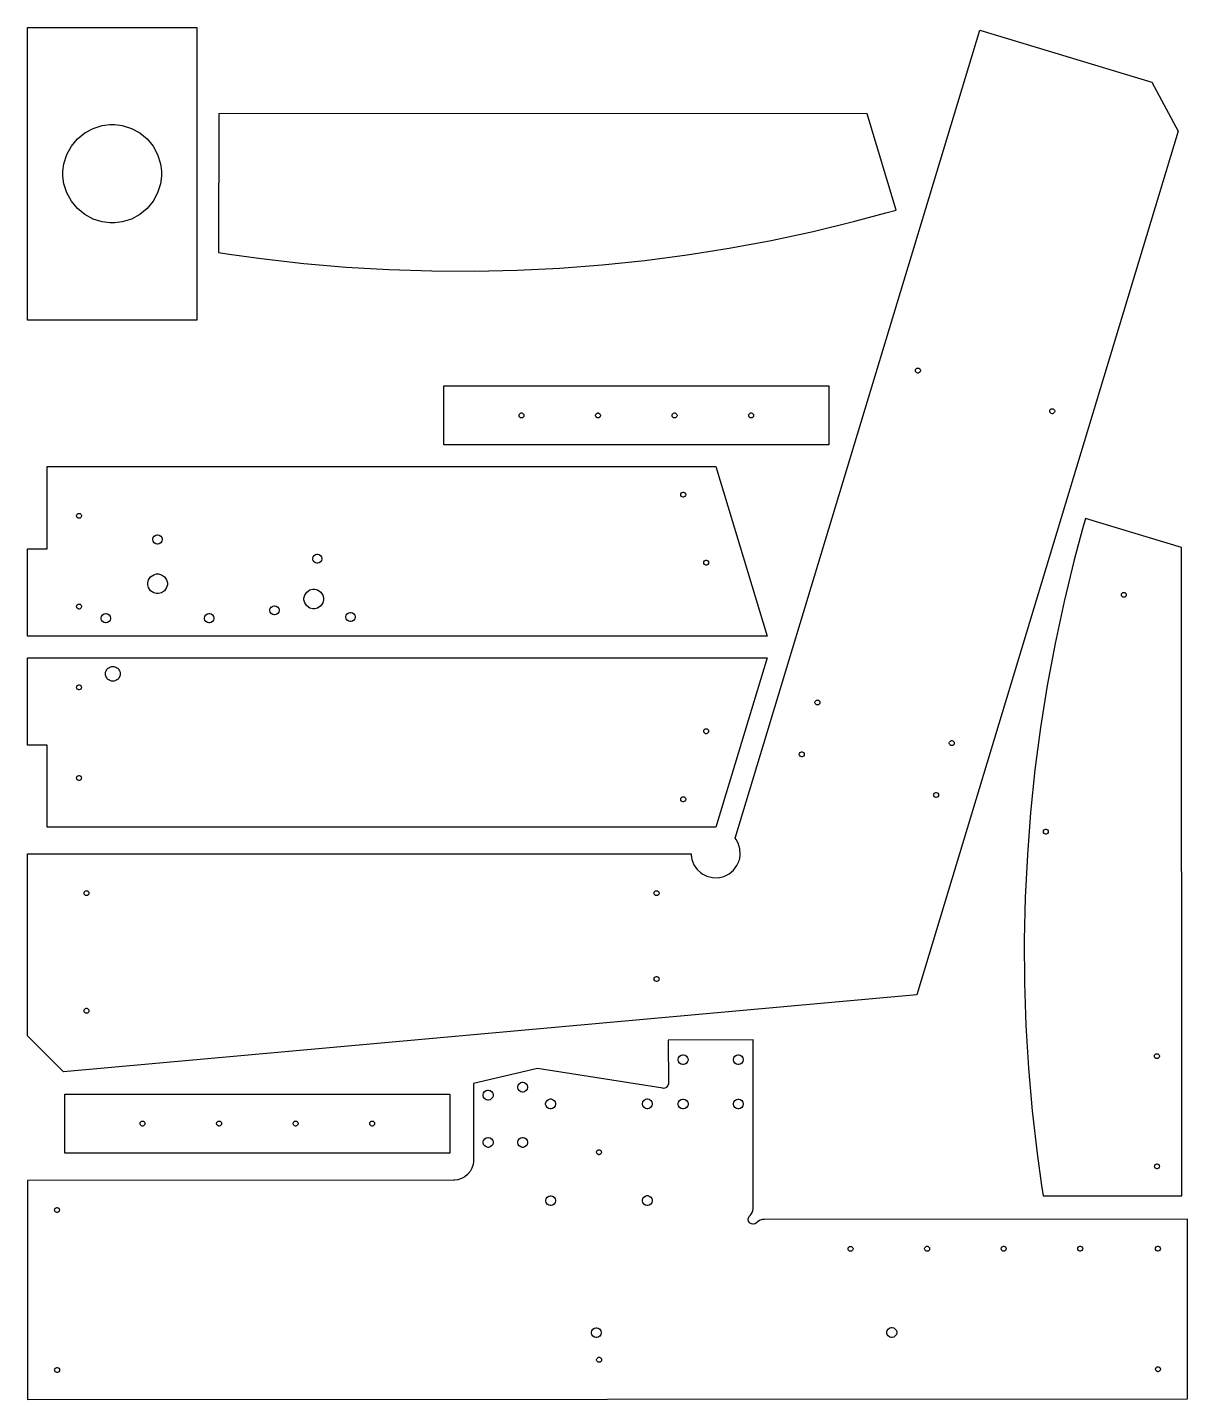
# Model space of a CAD drawing. Extents: x 0 to 29, y 0 to 126.
# Drawn here: x 0 to 29.45, y 91.02 to 125.86 of the extents above; entities that cross this region are included whole.
import ezdxf

# ---------------------------------------------------------------- set-up
doc = ezdxf.new("R2010")
doc.units = 0
doc.layers.get('0').update_dxf_attribs({"linetype": 'CONTINUOUS'})

msp = doc.modelspace()

# ---------------------------------------------------------------- linework, layer by layer
at = {"color": 0}
for points in [[(0, 125.861), (4.30317, 125.861), (4.30317, 118.431), (0, 118.431), (0, 125.861)], [(22.5743, 101.299), (0.917156, 99.3425), (0, 100.26), (0, 104.881), (16.8458, 104.881), (16.8467, 104.845), (16.8665, 104.735), (16.9201, 104.599), (17.004, 104.479), (17.0846, 104.402), (17.1149, 104.381), (17.1451, 104.36), (17.2458, 104.312), (17.3874, 104.275), (17.5336, 104.273), (17.6435, 104.293), (17.6782, 104.305), (17.7129, 104.317), (17.8111, 104.37), (17.9236, 104.464), (18.0113, 104.581), (18.0594, 104.682), (18.07, 104.717), (18.0804, 104.752), (18.095, 104.863), (18.0853, 105.009), (18.0419, 105.148), (17.9886, 105.246), (17.9662, 105.276), (24.176, 125.793), (28.5429, 124.472), (29.2103, 123.225), (22.5743, 101.299)], [(4.85568, 123.675), (4.85331, 120.147), (5.12224, 120.105), (5.93143, 119.994), (7.01193, 119.871), (8.09424, 119.777), (9.17768, 119.713), (10.2617, 119.678), (11.3456, 119.672), (12.4289, 119.696), (13.511, 119.749), (14.5912, 119.831), (15.669, 119.943), (16.7438, 120.084), (17.815, 120.254), (18.8818, 120.453), (19.9439, 120.681), (21.0006, 120.939), (21.7896, 121.15), (22.0512, 121.225), (21.315, 123.664), (4.85568, 123.675)], [(2.15158, 123.396), (2.21451, 123.396), (2.40349, 123.371), (2.63807, 123.298), (2.85042, 123.183), (3.03543, 123.03), (3.18804, 122.845), (3.30333, 122.633), (3.37614, 122.398), (3.40158, 122.209), (3.40158, 122.146), (3.40158, 122.083), (3.37614, 121.894), (3.30333, 121.659), (3.18804, 121.447), (3.03543, 121.262), (2.85042, 121.11), (2.63807, 120.994), (2.40349, 120.922), (2.21451, 120.896), (2.15158, 120.896), (2.0886, 120.896), (1.89962, 120.922), (1.66499, 120.994), (1.45264, 121.11), (1.26769, 121.262), (1.11502, 121.447), (0.999783, 121.659), (0.926975, 121.894), (0.901585, 122.083), (0.901585, 122.146), (0.901585, 122.209), (0.926975, 122.398), (0.999783, 122.633), (1.11502, 122.845), (1.26769, 123.03), (1.45264, 123.183), (1.66499, 123.298), (1.89962, 123.371), (2.0886, 123.396), (2.15158, 123.396)], [(22.6047, 117.212), (22.6108, 117.212), (22.629, 117.207), (22.6489, 117.194), (22.6622, 117.174), (22.6672, 117.156), (22.6672, 117.149), (22.6672, 117.143), (22.6622, 117.125), (22.6489, 117.105), (22.629, 117.092), (22.6108, 117.087), (22.6047, 117.087), (22.5986, 117.087), (22.5804, 117.092), (22.5606, 117.105), (22.5471, 117.125), (22.5422, 117.143), (22.5422, 117.149), (22.5422, 117.156), (22.5471, 117.174), (22.5606, 117.194), (22.5804, 117.207), (22.5986, 117.212), (22.6047, 117.212)], [(10.569, 116.76), (20.3425, 116.76), (20.3425, 115.26), (10.569, 115.26), (10.569, 116.76)], [(12.4781, 116.01), (12.4781, 116.016), (12.483, 116.035), (12.4964, 116.054), (12.5163, 116.068), (12.5345, 116.073), (12.5406, 116.073), (12.5467, 116.073), (12.5649, 116.068), (12.5848, 116.054), (12.5982, 116.035), (12.6031, 116.016), (12.6031, 116.01), (12.6031, 116.004), (12.5982, 115.986), (12.5848, 115.966), (12.5649, 115.953), (12.5467, 115.948), (12.5406, 115.948), (12.5345, 115.948), (12.5163, 115.953), (12.4964, 115.966), (12.483, 115.986), (12.4781, 116.004), (12.4781, 116.01)], [(14.4215, 116.01), (14.4215, 116.016), (14.4264, 116.035), (14.4399, 116.054), (14.4597, 116.068), (14.4779, 116.073), (14.484, 116.073), (14.4901, 116.073), (14.5083, 116.068), (14.5282, 116.054), (14.5417, 116.035), (14.5465, 116.016), (14.5465, 116.01), (14.5465, 116.004), (14.5417, 115.986), (14.5282, 115.966), (14.5083, 115.953), (14.4901, 115.948), (14.484, 115.948), (14.4779, 115.948), (14.4597, 115.953), (14.4399, 115.966), (14.4264, 115.986), (14.4215, 116.004), (14.4215, 116.01)], [(16.365, 116.01), (16.365, 116.016), (16.3699, 116.035), (16.3832, 116.054), (16.4031, 116.068), (16.4214, 116.073), (16.4275, 116.073), (16.4335, 116.073), (16.4518, 116.068), (16.4717, 116.054), (16.485, 116.035), (16.49, 116.016), (16.49, 116.01), (16.49, 116.004), (16.485, 115.986), (16.4717, 115.966), (16.4518, 115.953), (16.4335, 115.948), (16.4275, 115.948), (16.4214, 115.948), (16.4031, 115.953), (16.3832, 115.966), (16.3699, 115.986), (16.365, 116.004), (16.365, 116.01)], [(18.3083, 116.01), (18.3083, 116.016), (18.3132, 116.035), (18.3267, 116.054), (18.3465, 116.068), (18.3647, 116.073), (18.3708, 116.073), (18.3769, 116.073), (18.3951, 116.068), (18.415, 116.054), (18.4285, 116.035), (18.4333, 116.016), (18.4333, 116.01), (18.4333, 116.004), (18.4285, 115.986), (18.415, 115.966), (18.3951, 115.953), (18.3769, 115.948), (18.3708, 115.948), (18.3647, 115.948), (18.3465, 115.953), (18.3267, 115.966), (18.3132, 115.986), (18.3083, 116.004), (18.3083, 116.01)], [(26.0144, 116.18), (26.0206, 116.18), (26.0388, 116.175), (26.0586, 116.162), (26.0721, 116.142), (26.0769, 116.124), (26.0769, 116.118), (26.0769, 116.111), (26.0721, 116.093), (26.0586, 116.073), (26.0388, 116.06), (26.0206, 116.055), (26.0144, 116.055), (26.0083, 116.055), (25.9901, 116.06), (25.9703, 116.073), (25.9568, 116.093), (25.9519, 116.111), (25.9519, 116.118), (25.9519, 116.124), (25.9568, 116.142), (25.9703, 116.162), (25.9901, 116.175), (26.0083, 116.18), (26.0144, 116.18)], [(0.5, 112.624), (0.5, 114.71), (17.4758, 114.71), (18.7782, 110.407), (0, 110.407), (0, 112.624), (0.5, 112.624)], [(16.6475, 114.062), (16.6535, 114.062), (16.6718, 114.057), (16.6917, 114.044), (16.705, 114.024), (16.71, 114.005), (16.71, 113.999), (16.71, 113.993), (16.705, 113.975), (16.6917, 113.955), (16.6718, 113.942), (16.6535, 113.937), (16.6475, 113.937), (16.6414, 113.937), (16.6231, 113.942), (16.6032, 113.955), (16.5899, 113.975), (16.585, 113.993), (16.585, 113.999), (16.585, 114.005), (16.5899, 114.024), (16.6032, 114.044), (16.6231, 114.057), (16.6414, 114.062), (16.6475, 114.062)], [(1.31, 113.523), (1.31608, 113.523), (1.33431, 113.518), (1.35417, 113.504), (1.36757, 113.485), (1.3725, 113.466), (1.3725, 113.46), (1.3725, 113.454), (1.36757, 113.436), (1.35417, 113.416), (1.33431, 113.403), (1.31608, 113.398), (1.31, 113.398), (1.30387, 113.398), (1.28564, 113.403), (1.26579, 113.416), (1.25239, 113.436), (1.2475, 113.454), (1.2475, 113.46), (1.2475, 113.466), (1.25239, 113.485), (1.26579, 113.504), (1.28564, 113.518), (1.30387, 113.523), (1.31, 113.523)], [(29.2968, 112.655), (26.8581, 113.392), (26.7829, 113.13), (26.5717, 112.341), (26.3143, 111.284), (26.0861, 110.222), (25.8869, 109.155), (25.7169, 108.084), (25.5761, 107.009), (25.4644, 105.932), (25.3821, 104.851), (25.3289, 103.769), (25.3051, 102.686), (25.3108, 101.602), (25.3457, 100.518), (25.4101, 99.4347), (25.504, 98.3524), (25.6274, 97.2718), (25.7385, 96.4626), (25.7803, 96.1938), (29.3079, 96.1961), (29.2968, 112.655)], [(3.30208, 112.979), (3.31347, 112.979), (3.34765, 112.97), (3.38493, 112.945), (3.41004, 112.907), (3.41928, 112.873), (3.41928, 112.862), (3.41928, 112.85), (3.41004, 112.816), (3.38493, 112.779), (3.34765, 112.754), (3.31347, 112.745), (3.30208, 112.745), (3.29064, 112.745), (3.25646, 112.754), (3.21918, 112.779), (3.19407, 112.816), (3.1849, 112.85), (3.1849, 112.862), (3.1849, 112.873), (3.19407, 112.907), (3.21918, 112.945), (3.25646, 112.97), (3.29064, 112.979), (3.30208, 112.979)], [(7.35889, 112.491), (7.37028, 112.491), (7.40446, 112.482), (7.44174, 112.457), (7.46685, 112.419), (7.47607, 112.385), (7.47607, 112.374), (7.47607, 112.362), (7.46685, 112.328), (7.44174, 112.291), (7.40446, 112.266), (7.37028, 112.256), (7.35889, 112.256), (7.34744, 112.256), (7.31326, 112.266), (7.27599, 112.291), (7.25087, 112.328), (7.24169, 112.362), (7.24169, 112.374), (7.24169, 112.385), (7.25087, 112.419), (7.27599, 112.457), (7.31326, 112.482), (7.34744, 112.491), (7.35889, 112.491)], [(17.2285, 112.334), (17.2346, 112.334), (17.2528, 112.329), (17.2726, 112.316), (17.286, 112.296), (17.291, 112.278), (17.291, 112.272), (17.291, 112.265), (17.286, 112.247), (17.2726, 112.227), (17.2528, 112.214), (17.2346, 112.209), (17.2285, 112.209), (17.2224, 112.209), (17.2042, 112.214), (17.1843, 112.227), (17.1708, 112.247), (17.166, 112.265), (17.166, 112.272), (17.166, 112.278), (17.1708, 112.296), (17.1843, 112.316), (17.2042, 112.329), (17.2224, 112.334), (17.2285, 112.334)], [(3.30208, 111.987), (3.32639, 111.987), (3.39936, 111.967), (3.47885, 111.914), (3.53239, 111.834), (3.55208, 111.761), (3.55208, 111.737), (3.55208, 111.712), (3.53239, 111.64), (3.47885, 111.56), (3.39936, 111.507), (3.32639, 111.487), (3.30208, 111.487), (3.27772, 111.487), (3.20475, 111.507), (3.12528, 111.56), (3.07172, 111.64), (3.05208, 111.712), (3.05208, 111.737), (3.05208, 111.761), (3.07172, 111.834), (3.12528, 111.914), (3.20475, 111.967), (3.27772, 111.987), (3.30208, 111.987)], [(7.26938, 111.6), (7.29368, 111.6), (7.36664, 111.581), (7.44612, 111.527), (7.49968, 111.448), (7.51938, 111.375), (7.51938, 111.35), (7.51938, 111.326), (7.49968, 111.253), (7.44612, 111.174), (7.36664, 111.12), (7.29368, 111.1), (7.26938, 111.1), (7.24501, 111.1), (7.17204, 111.12), (7.09256, 111.174), (7.03901, 111.253), (7.01937, 111.326), (7.01937, 111.35), (7.01937, 111.375), (7.03901, 111.448), (7.09256, 111.527), (7.17204, 111.581), (7.24501, 111.6), (7.26938, 111.6)], [(27.8314, 111.518), (27.8375, 111.518), (27.8557, 111.513), (27.8756, 111.5), (27.889, 111.48), (27.8939, 111.462), (27.8939, 111.456), (27.8939, 111.45), (27.889, 111.431), (27.8756, 111.412), (27.8557, 111.398), (27.8375, 111.393), (27.8314, 111.393), (27.8253, 111.393), (27.8071, 111.398), (27.7872, 111.412), (27.7737, 111.431), (27.7689, 111.45), (27.7689, 111.456), (27.7689, 111.462), (27.7737, 111.48), (27.7872, 111.5), (27.8071, 111.513), (27.8253, 111.518), (27.8314, 111.518)], [(1.31, 111.22), (1.31608, 111.22), (1.33431, 111.215), (1.35417, 111.201), (1.36757, 111.182), (1.3725, 111.163), (1.3725, 111.157), (1.3725, 111.151), (1.36757, 111.133), (1.35417, 111.113), (1.33431, 111.1), (1.31608, 111.095), (1.31, 111.095), (1.30387, 111.095), (1.28564, 111.1), (1.26579, 111.113), (1.25239, 111.133), (1.2475, 111.151), (1.2475, 111.157), (1.2475, 111.163), (1.25239, 111.182), (1.26579, 111.201), (1.28564, 111.215), (1.30387, 111.22), (1.31, 111.22)], [(6.27121, 111.179), (6.28261, 111.179), (6.31679, 111.169), (6.35406, 111.144), (6.37918, 111.107), (6.3884, 111.073), (6.3884, 111.061), (6.3884, 111.05), (6.37918, 111.016), (6.35406, 110.978), (6.31679, 110.953), (6.28261, 110.944), (6.27121, 110.944), (6.25976, 110.944), (6.22558, 110.953), (6.18832, 110.978), (6.16314, 111.016), (6.15397, 111.05), (6.15397, 111.061), (6.15397, 111.073), (6.16314, 111.107), (6.18832, 111.144), (6.22558, 111.169), (6.25976, 111.179), (6.27121, 111.179)], [(1.98958, 110.979), (2.00097, 110.979), (2.03515, 110.97), (2.07243, 110.945), (2.09754, 110.907), (2.10678, 110.873), (2.10678, 110.862), (2.10678, 110.85), (2.09754, 110.816), (2.07243, 110.779), (2.03515, 110.754), (2.00097, 110.745), (1.98958, 110.745), (1.97814, 110.745), (1.94396, 110.754), (1.90668, 110.779), (1.88157, 110.816), (1.8724, 110.85), (1.8724, 110.862), (1.8724, 110.873), (1.88157, 110.907), (1.90668, 110.945), (1.94396, 110.97), (1.97814, 110.979), (1.98958, 110.979)], [(4.61458, 110.979), (4.62597, 110.979), (4.66015, 110.97), (4.69743, 110.945), (4.72254, 110.907), (4.73178, 110.873), (4.73178, 110.862), (4.73178, 110.85), (4.72254, 110.816), (4.69743, 110.779), (4.66015, 110.754), (4.62597, 110.745), (4.61458, 110.745), (4.60314, 110.745), (4.56896, 110.754), (4.53168, 110.779), (4.50657, 110.816), (4.4974, 110.85), (4.4974, 110.862), (4.4974, 110.873), (4.50657, 110.907), (4.53168, 110.945), (4.56896, 110.97), (4.60314, 110.979), (4.61458, 110.979)], [(8.20221, 111.01), (8.2136, 111.01), (8.24778, 111), (8.28504, 110.975), (8.31017, 110.938), (8.31939, 110.904), (8.31939, 110.892), (8.31939, 110.881), (8.31017, 110.847), (8.28504, 110.81), (8.24778, 110.784), (8.2136, 110.775), (8.20221, 110.775), (8.19075, 110.775), (8.15657, 110.784), (8.11931, 110.81), (8.09418, 110.847), (8.08501, 110.881), (8.08501, 110.892), (8.08501, 110.904), (8.09418, 110.938), (8.11931, 110.975), (8.15657, 111), (8.19075, 111.01), (8.20221, 111.01)], [(0.5, 105.554), (0.5, 107.641), (0, 107.641), (0, 109.857), (18.7782, 109.857), (17.4758, 105.554), (0.5, 105.554)], [(2.16732, 109.637), (2.17676, 109.637), (2.20508, 109.634), (2.24024, 109.623), (2.27208, 109.606), (2.29986, 109.583), (2.32275, 109.555), (2.34006, 109.523), (2.35097, 109.488), (2.35482, 109.46), (2.35482, 109.45), (2.35482, 109.441), (2.35097, 109.412), (2.34006, 109.377), (2.32275, 109.345), (2.29986, 109.317), (2.27208, 109.295), (2.24024, 109.277), (2.20508, 109.266), (2.17676, 109.262), (2.16732, 109.262), (2.15782, 109.262), (2.1295, 109.266), (2.09429, 109.277), (2.06244, 109.295), (2.03472, 109.317), (2.01183, 109.345), (1.99451, 109.377), (1.98361, 109.412), (1.97982, 109.441), (1.97982, 109.45), (1.97982, 109.46), (1.98361, 109.488), (1.99451, 109.523), (2.01183, 109.555), (2.03472, 109.583), (2.06244, 109.606), (2.09429, 109.623), (2.1295, 109.634), (2.15782, 109.637), (2.16732, 109.637)], [(1.31, 109.17), (1.31608, 109.17), (1.33431, 109.165), (1.35417, 109.151), (1.36757, 109.131), (1.3725, 109.113), (1.3725, 109.107), (1.3725, 109.101), (1.36757, 109.083), (1.35417, 109.063), (1.33431, 109.05), (1.31608, 109.045), (1.31, 109.045), (1.30387, 109.045), (1.28564, 109.05), (1.26579, 109.063), (1.25239, 109.083), (1.2475, 109.101), (1.2475, 109.107), (1.2475, 109.113), (1.25239, 109.131), (1.26579, 109.151), (1.28564, 109.165), (1.30387, 109.17), (1.31, 109.17)], [(20.054, 108.784), (20.0601, 108.784), (20.0783, 108.78), (20.0982, 108.766), (20.1117, 108.746), (20.1165, 108.728), (20.1165, 108.722), (20.1165, 108.716), (20.1117, 108.698), (20.0982, 108.678), (20.0783, 108.664), (20.0601, 108.659), (20.054, 108.659), (20.0479, 108.659), (20.0297, 108.664), (20.0099, 108.678), (19.9965, 108.698), (19.9915, 108.716), (19.9915, 108.722), (19.9915, 108.728), (19.9965, 108.746), (20.0099, 108.766), (20.0297, 108.78), (20.0479, 108.784), (20.054, 108.784)], [(17.2285, 108.055), (17.2346, 108.055), (17.2528, 108.05), (17.2726, 108.037), (17.286, 108.017), (17.291, 107.999), (17.291, 107.993), (17.291, 107.987), (17.286, 107.968), (17.2726, 107.949), (17.2528, 107.935), (17.2346, 107.93), (17.2285, 107.93), (17.2224, 107.93), (17.2042, 107.935), (17.1843, 107.949), (17.1708, 107.968), (17.166, 107.987), (17.166, 107.993), (17.166, 107.999), (17.1708, 108.017), (17.1843, 108.037), (17.2042, 108.05), (17.2224, 108.055), (17.2285, 108.055)], [(23.4639, 107.753), (23.47, 107.753), (23.4882, 107.748), (23.5081, 107.734), (23.5214, 107.714), (23.5264, 107.696), (23.5264, 107.69), (23.5264, 107.684), (23.5214, 107.666), (23.5081, 107.646), (23.4882, 107.633), (23.47, 107.628), (23.4639, 107.628), (23.4578, 107.628), (23.4394, 107.633), (23.4196, 107.646), (23.4063, 107.666), (23.4014, 107.684), (23.4014, 107.69), (23.4014, 107.696), (23.4063, 107.714), (23.4196, 107.734), (23.4394, 107.748), (23.4578, 107.753), (23.4639, 107.753)], [(19.6557, 107.468), (19.6618, 107.468), (19.68, 107.464), (19.6999, 107.45), (19.7133, 107.43), (19.7182, 107.412), (19.7182, 107.406), (19.7182, 107.4), (19.7133, 107.382), (19.6999, 107.362), (19.68, 107.348), (19.6618, 107.343), (19.6557, 107.343), (19.6496, 107.343), (19.6314, 107.348), (19.6115, 107.362), (19.5982, 107.382), (19.5932, 107.4), (19.5932, 107.406), (19.5932, 107.412), (19.5982, 107.43), (19.6115, 107.45), (19.6314, 107.464), (19.6496, 107.468), (19.6557, 107.468)], [(1.31, 106.867), (1.31608, 106.867), (1.33431, 106.862), (1.35417, 106.848), (1.36757, 106.828), (1.3725, 106.81), (1.3725, 106.804), (1.3725, 106.798), (1.36757, 106.78), (1.35417, 106.76), (1.33431, 106.746), (1.31608, 106.742), (1.31, 106.742), (1.30387, 106.742), (1.28564, 106.746), (1.26579, 106.76), (1.25239, 106.78), (1.2475, 106.798), (1.2475, 106.804), (1.2475, 106.81), (1.25239, 106.828), (1.26579, 106.848), (1.28564, 106.862), (1.30387, 106.867), (1.31, 106.867)], [(16.6475, 106.327), (16.6535, 106.327), (16.6718, 106.323), (16.6917, 106.309), (16.705, 106.289), (16.71, 106.271), (16.71, 106.265), (16.71, 106.259), (16.705, 106.241), (16.6917, 106.221), (16.6718, 106.207), (16.6535, 106.202), (16.6475, 106.202), (16.6414, 106.202), (16.6231, 106.207), (16.6032, 106.221), (16.5899, 106.241), (16.585, 106.259), (16.585, 106.265), (16.585, 106.271), (16.5899, 106.289), (16.6032, 106.309), (16.6231, 106.323), (16.6414, 106.327), (16.6475, 106.327)], [(23.0656, 106.437), (23.0717, 106.437), (23.0899, 106.432), (23.1097, 106.418), (23.1231, 106.398), (23.1281, 106.38), (23.1281, 106.374), (23.1281, 106.368), (23.1231, 106.35), (23.1097, 106.33), (23.0899, 106.316), (23.0717, 106.312), (23.0656, 106.312), (23.0594, 106.312), (23.0411, 106.316), (23.0214, 106.33), (23.0079, 106.35), (23.0031, 106.368), (23.0031, 106.374), (23.0031, 106.38), (23.0079, 106.398), (23.0214, 106.418), (23.0411, 106.432), (23.0594, 106.437), (23.0656, 106.437)], [(25.8506, 105.505), (25.8567, 105.505), (25.8749, 105.5), (25.8947, 105.487), (25.9082, 105.467), (25.9131, 105.449), (25.9131, 105.443), (25.9131, 105.437), (25.9082, 105.418), (25.8947, 105.399), (25.8749, 105.385), (25.8567, 105.38), (25.8506, 105.38), (25.8444, 105.38), (25.8263, 105.385), (25.8064, 105.399), (25.7929, 105.418), (25.7881, 105.437), (25.7881, 105.443), (25.7881, 105.449), (25.7929, 105.467), (25.8064, 105.487), (25.8263, 105.5), (25.8444, 105.505), (25.8506, 105.505)], [(1.5, 103.944), (1.50608, 103.944), (1.52431, 103.939), (1.54417, 103.926), (1.55757, 103.906), (1.5625, 103.887), (1.5625, 103.881), (1.5625, 103.875), (1.55757, 103.857), (1.54417, 103.837), (1.52431, 103.824), (1.50608, 103.819), (1.5, 103.819), (1.49387, 103.819), (1.47564, 103.824), (1.45578, 103.837), (1.44239, 103.857), (1.4375, 103.875), (1.4375, 103.881), (1.4375, 103.887), (1.44239, 103.906), (1.45578, 103.926), (1.47564, 103.939), (1.49387, 103.944), (1.5, 103.944)], [(15.9707, 103.944), (15.9768, 103.944), (15.995, 103.939), (16.0149, 103.926), (16.0283, 103.906), (16.0332, 103.887), (16.0332, 103.881), (16.0332, 103.875), (16.0283, 103.857), (16.0149, 103.837), (15.995, 103.824), (15.9768, 103.819), (15.9707, 103.819), (15.9646, 103.819), (15.9464, 103.824), (15.9265, 103.837), (15.9132, 103.857), (15.9082, 103.875), (15.9082, 103.881), (15.9082, 103.887), (15.9132, 103.906), (15.9265, 103.926), (15.9464, 103.939), (15.9646, 103.944), (15.9707, 103.944)], [(15.9707, 101.765), (15.9768, 101.765), (15.995, 101.76), (16.0149, 101.746), (16.0283, 101.727), (16.0332, 101.708), (16.0332, 101.702), (16.0332, 101.696), (16.0283, 101.678), (16.0149, 101.658), (15.995, 101.645), (15.9768, 101.64), (15.9707, 101.64), (15.9646, 101.64), (15.9464, 101.645), (15.9265, 101.658), (15.9132, 101.678), (15.9082, 101.696), (15.9082, 101.702), (15.9082, 101.708), (15.9132, 101.727), (15.9265, 101.746), (15.9464, 101.76), (15.9646, 101.765), (15.9707, 101.765)], [(1.5, 100.958), (1.50608, 100.958), (1.52431, 100.953), (1.54417, 100.939), (1.55757, 100.919), (1.5625, 100.901), (1.5625, 100.895), (1.5625, 100.889), (1.55757, 100.871), (1.54417, 100.851), (1.52431, 100.837), (1.50608, 100.833), (1.5, 100.833), (1.49387, 100.833), (1.47564, 100.837), (1.45578, 100.851), (1.44239, 100.871), (1.4375, 100.889), (1.4375, 100.895), (1.4375, 100.901), (1.44239, 100.919), (1.45578, 100.939), (1.47564, 100.953), (1.49387, 100.958), (1.5, 100.958)], [(11.3206, 97.0944), (11.3206, 97.0693), (11.3105, 96.9937), (11.2814, 96.8999), (11.2354, 96.815), (11.1744, 96.7408), (11.1004, 96.6799), (11.0155, 96.6336), (10.9217, 96.6044), (10.8461, 96.5943), (10.821, 96.5942), (0.000163, 96.5868), (0.00396, 91.0243), (29.4489, 91.0442), (29.4458, 95.6068), (18.7018, 95.5994), (18.6886, 95.5994), (18.6493, 95.5939), (18.5997, 95.5776), (18.5546, 95.5514), (18.5242, 95.5258), (18.5154, 95.516), (18.5097, 95.5096), (18.4749, 95.486), (18.4343, 95.4746), (18.4258, 95.4743), (18.4172, 95.4742), (18.3761, 95.4832), (18.34, 95.5047), (18.3339, 95.5108), (18.3279, 95.5169), (18.3061, 95.5531), (18.2971, 95.5942), (18.2974, 95.6026), (18.2975, 95.6114), (18.3087, 95.6518), (18.3325, 95.6867), (18.3389, 95.6924), (18.3486, 95.7011), (18.3742, 95.7315), (18.4003, 95.7768), (18.4165, 95.8264), (18.4221, 95.8657), (18.4221, 95.8788), (18.4192, 100.155), (16.2686, 100.153), (16.2693, 99.0496), (16.2693, 99.0365), (16.2578, 98.9974), (16.2325, 98.9606), (16.2256, 98.9546), (16.2186, 98.9486), (16.1783, 98.9293), (16.1339, 98.9247), (16.1249, 98.9261), (12.944, 99.4276), (11.3193, 99.0514), (11.3206, 97.0944)], [(16.6439, 99.5285), (16.6317, 99.5285), (16.5953, 99.5385), (16.5556, 99.5651), (16.5287, 99.6049), (16.5189, 99.6414), (16.5189, 99.6535), (16.5189, 99.6657), (16.5287, 99.7022), (16.5556, 99.7419), (16.5953, 99.7688), (16.6317, 99.7785), (16.6439, 99.7785), (16.656, 99.7785), (16.6925, 99.7688), (16.7322, 99.7419), (16.759, 99.7022), (16.7689, 99.6657), (16.7689, 99.6535), (16.7689, 99.6414), (16.759, 99.6049), (16.7322, 99.5651), (16.6925, 99.5385), (16.656, 99.5285), (16.6439, 99.5285)], [(18.0444, 99.5296), (18.0322, 99.5296), (17.9958, 99.5393), (17.9561, 99.5661), (17.9293, 99.6058), (17.9194, 99.6424), (17.9194, 99.6546), (17.9194, 99.6667), (17.9293, 99.7032), (17.9561, 99.7429), (17.9958, 99.7697), (18.0322, 99.7796), (18.0444, 99.7796), (18.0567, 99.7796), (18.0932, 99.7697), (18.1329, 99.7429), (18.1597, 99.7032), (18.1694, 99.6667), (18.1694, 99.6546), (18.1694, 99.6424), (18.1597, 99.6058), (18.1329, 99.5661), (18.0932, 99.5393), (18.0567, 99.5296), (18.0444, 99.5296)], [(28.6711, 99.806), (28.6772, 99.806), (28.6954, 99.8011), (28.7153, 99.7876), (28.7286, 99.7679), (28.7336, 99.7496), (28.7336, 99.7435), (28.7336, 99.7374), (28.7286, 99.7192), (28.7153, 99.6993), (28.6954, 99.686), (28.6772, 99.681), (28.6711, 99.681), (28.665, 99.681), (28.6468, 99.686), (28.6269, 99.6993), (28.6135, 99.7192), (28.6086, 99.7374), (28.6086, 99.7435), (28.6086, 99.7496), (28.6135, 99.7679), (28.6269, 99.7876), (28.6468, 99.8011), (28.665, 99.806), (28.6711, 99.806)], [(12.5693, 98.831), (12.5571, 98.831), (12.5207, 98.8408), (12.481, 98.8676), (12.4542, 98.9074), (12.4443, 98.9439), (12.4443, 98.956), (12.4443, 98.9682), (12.4542, 99.0047), (12.481, 99.0444), (12.5207, 99.0712), (12.5571, 99.081), (12.5693, 99.081), (12.5815, 99.081), (12.618, 99.0712), (12.6577, 99.0444), (12.6845, 99.0047), (12.6943, 98.9682), (12.6943, 98.956), (12.6943, 98.9439), (12.6845, 98.9074), (12.6577, 98.8676), (12.618, 98.8408), (12.5815, 98.831), (12.5693, 98.831)], [(0.94911, 98.7819), (10.7228, 98.7819), (10.7228, 97.2819), (0.94911, 97.2819), (0.94911, 98.7819)], [(11.6945, 98.6283), (11.6823, 98.6283), (11.6458, 98.6382), (11.6061, 98.665), (11.5793, 98.7047), (11.5695, 98.7413), (11.5695, 98.7533), (11.5695, 98.7656), (11.5793, 98.8021), (11.6061, 98.8418), (11.6458, 98.8686), (11.6823, 98.8783), (11.6945, 98.8783), (11.7067, 98.8783), (11.7431, 98.8686), (11.7829, 98.8418), (11.8096, 98.8021), (11.8195, 98.7656), (11.8195, 98.7533), (11.8195, 98.7413), (11.8096, 98.7047), (11.7829, 98.665), (11.7431, 98.6382), (11.7067, 98.6283), (11.6945, 98.6283)], [(13.2792, 98.4058), (13.267, 98.4058), (13.2305, 98.4157), (13.1908, 98.4425), (13.164, 98.4821), (13.1542, 98.5186), (13.1542, 98.5308), (13.1542, 98.5431), (13.164, 98.5794), (13.1908, 98.6192), (13.2305, 98.646), (13.267, 98.6558), (13.2792, 98.6558), (13.2914, 98.6558), (13.3278, 98.646), (13.3676, 98.6192), (13.3944, 98.5794), (13.4042, 98.5431), (13.4042, 98.5308), (13.4042, 98.5186), (13.3944, 98.4821), (13.3676, 98.4425), (13.3278, 98.4157), (13.2914, 98.4058), (13.2792, 98.4058)], [(15.735, 98.4075), (15.7228, 98.4075), (15.6864, 98.4174), (15.6467, 98.444), (15.6199, 98.4839), (15.61, 98.5203), (15.61, 98.5325), (15.61, 98.5446), (15.6199, 98.5811), (15.6467, 98.6208), (15.6864, 98.6476), (15.7228, 98.6575), (15.735, 98.6575), (15.7472, 98.6575), (15.7838, 98.6476), (15.8235, 98.6208), (15.8501, 98.5811), (15.86, 98.5446), (15.86, 98.5325), (15.86, 98.5203), (15.8501, 98.4839), (15.8235, 98.444), (15.7838, 98.4174), (15.7472, 98.4075), (15.735, 98.4075)], [(16.6446, 98.4035), (16.6325, 98.4035), (16.596, 98.4135), (16.5563, 98.4401), (16.5294, 98.4799), (16.5196, 98.5164), (16.5196, 98.5285), (16.5196, 98.5407), (16.5294, 98.5772), (16.5563, 98.6169), (16.596, 98.6438), (16.6325, 98.6535), (16.6446, 98.6535), (16.6568, 98.6535), (16.6933, 98.6438), (16.7331, 98.6169), (16.7599, 98.5772), (16.7696, 98.5407), (16.7696, 98.5285), (16.7696, 98.5164), (16.7599, 98.4799), (16.7331, 98.4401), (16.6933, 98.4135), (16.6568, 98.4035), (16.6446, 98.4035)], [(18.0453, 98.4046), (18.0331, 98.4046), (17.9965, 98.4143), (17.9568, 98.4411), (17.93, 98.4808), (17.9203, 98.5174), (17.9203, 98.5296), (17.9203, 98.5417), (17.93, 98.5782), (17.9568, 98.6179), (17.9965, 98.6447), (18.0331, 98.6546), (18.0453, 98.6546), (18.0574, 98.6546), (18.0939, 98.6447), (18.1336, 98.6179), (18.1604, 98.5782), (18.1703, 98.5417), (18.1703, 98.5296), (18.1703, 98.5174), (18.1604, 98.4808), (18.1336, 98.4411), (18.0939, 98.4143), (18.0574, 98.4046), (18.0453, 98.4046)], [(2.85835, 98.0319), (2.85835, 98.0382), (2.86322, 98.0564), (2.87663, 98.0763), (2.89649, 98.0896), (2.91471, 98.0944), (2.92085, 98.0944), (2.92692, 98.0944), (2.94515, 98.0896), (2.965, 98.0763), (2.9784, 98.0564), (2.98335, 98.0382), (2.98335, 98.0319), (2.98335, 98.026), (2.9784, 98.0076), (2.965, 97.9879), (2.94515, 97.9744), (2.92692, 97.9694), (2.92085, 97.9694), (2.91471, 97.9694), (2.89649, 97.9744), (2.87663, 97.9879), (2.86322, 98.0076), (2.85835, 98.026), (2.85835, 98.0319)], [(4.80176, 98.0319), (4.80176, 98.0382), (4.80664, 98.0564), (4.82004, 98.0763), (4.8399, 98.0896), (4.85813, 98.0944), (4.86426, 98.0944), (4.87033, 98.0944), (4.88857, 98.0896), (4.90842, 98.0763), (4.92182, 98.0564), (4.92676, 98.0382), (4.92676, 98.0319), (4.92676, 98.026), (4.92182, 98.0076), (4.90842, 97.9879), (4.88857, 97.9744), (4.87033, 97.9694), (4.86426, 97.9694), (4.85813, 97.9694), (4.8399, 97.9744), (4.82004, 97.9879), (4.80664, 98.0076), (4.80176, 98.026), (4.80176, 98.0319)], [(6.74511, 98.0319), (6.74511, 98.0382), (6.75, 98.0564), (6.7634, 98.0763), (6.78326, 98.0896), (6.80149, 98.0944), (6.80761, 98.0944), (6.81369, 98.0944), (6.83192, 98.0896), (6.85178, 98.0763), (6.86518, 98.0564), (6.87011, 98.0382), (6.87011, 98.0319), (6.87011, 98.026), (6.86518, 98.0076), (6.85178, 97.9879), (6.83192, 97.9744), (6.81369, 97.9694), (6.80761, 97.9694), (6.80149, 97.9694), (6.78326, 97.9744), (6.7634, 97.9879), (6.75, 98.0076), (6.74511, 98.026), (6.74511, 98.0319)], [(8.68853, 98.0319), (8.68853, 98.0382), (8.69342, 98.0564), (8.70682, 98.0763), (8.72667, 98.0896), (8.7449, 98.0944), (8.75103, 98.0944), (8.75711, 98.0944), (8.77533, 98.0896), (8.79519, 98.0763), (8.8086, 98.0564), (8.81353, 98.0382), (8.81353, 98.0319), (8.81353, 98.026), (8.8086, 98.0076), (8.79519, 97.9879), (8.77533, 97.9744), (8.75711, 97.9694), (8.75103, 97.9694), (8.7449, 97.9694), (8.72667, 97.9744), (8.70682, 97.9879), (8.69342, 98.0076), (8.68853, 98.026), (8.68853, 98.0319)], [(11.6953, 97.4268), (11.6831, 97.4268), (11.6466, 97.4367), (11.6069, 97.4635), (11.5801, 97.5032), (11.5703, 97.5397), (11.5703, 97.5518), (11.5703, 97.564), (11.5801, 97.6006), (11.6069, 97.6403), (11.6466, 97.6671), (11.6831, 97.6768), (11.6953, 97.6768), (11.7075, 97.6768), (11.7439, 97.6671), (11.7837, 97.6403), (11.8104, 97.6006), (11.8203, 97.564), (11.8203, 97.5518), (11.8203, 97.5397), (11.8104, 97.5032), (11.7837, 97.4635), (11.7439, 97.4367), (11.7075, 97.4268), (11.6953, 97.4268)], [(12.5703, 97.4274), (12.5581, 97.4274), (12.5216, 97.4372), (12.4819, 97.464), (12.4551, 97.5038), (12.4453, 97.5403), (12.4453, 97.5524), (12.4453, 97.5646), (12.4551, 97.6011), (12.4819, 97.6408), (12.5216, 97.6676), (12.5581, 97.6774), (12.5703, 97.6774), (12.5825, 97.6774), (12.6189, 97.6676), (12.6587, 97.6408), (12.6854, 97.6011), (12.6953, 97.5646), (12.6953, 97.5524), (12.6953, 97.5403), (12.6854, 97.5038), (12.6587, 97.464), (12.6189, 97.4372), (12.5825, 97.4274), (12.5703, 97.4274)], [(14.5079, 97.2413), (14.5018, 97.2413), (14.4836, 97.2461), (14.4638, 97.2596), (14.4504, 97.2794), (14.4454, 97.2976), (14.4454, 97.3038), (14.4454, 97.3099), (14.4504, 97.3281), (14.4638, 97.3479), (14.4836, 97.3614), (14.5018, 97.3663), (14.5079, 97.3663), (14.514, 97.3663), (14.5322, 97.3614), (14.5521, 97.3479), (14.5656, 97.3281), (14.5704, 97.3099), (14.5704, 97.3038), (14.5704, 97.2976), (14.5656, 97.2794), (14.5521, 97.2596), (14.5322, 97.2461), (14.514, 97.2413), (14.5079, 97.2413)], [(28.6729, 97.0082), (28.679, 97.0082), (28.6972, 97.0032), (28.7171, 96.9899), (28.7306, 96.97), (28.7354, 96.9518), (28.7354, 96.9457), (28.7354, 96.9396), (28.7306, 96.9214), (28.7171, 96.9015), (28.6972, 96.8881), (28.679, 96.8832), (28.6729, 96.8832), (28.6668, 96.8832), (28.6486, 96.8881), (28.6288, 96.9015), (28.6153, 96.9214), (28.6104, 96.9396), (28.6104, 96.9457), (28.6104, 96.9518), (28.6153, 96.97), (28.6288, 96.9899), (28.6486, 97.0032), (28.6668, 97.0082), (28.6729, 97.0082)], [(13.2809, 95.95), (13.2687, 95.95), (13.2322, 95.9599), (13.1925, 95.9867), (13.1657, 96.0264), (13.1559, 96.0628), (13.1559, 96.075), (13.1559, 96.0872), (13.1657, 96.1238), (13.1925, 96.1635), (13.2322, 96.1903), (13.2687, 96.2), (13.2809, 96.2), (13.2931, 96.2), (13.3295, 96.1903), (13.3693, 96.1635), (13.3961, 96.1238), (13.4059, 96.0872), (13.4059, 96.075), (13.4059, 96.0628), (13.3961, 96.0264), (13.3693, 95.9867), (13.3295, 95.9599), (13.2931, 95.95), (13.2809, 95.95)], [(15.7367, 95.9517), (15.7244, 95.9517), (15.6881, 95.9615), (15.6483, 95.9883), (15.6215, 96.0281), (15.6117, 96.0644), (15.6117, 96.0767), (15.6117, 96.0889), (15.6215, 96.1253), (15.6483, 96.165), (15.6881, 96.1918), (15.7244, 96.2017), (15.7367, 96.2017), (15.7489, 96.2017), (15.7853, 96.1918), (15.8251, 96.165), (15.8518, 96.1253), (15.8617, 96.0889), (15.8617, 96.0767), (15.8617, 96.0644), (15.8518, 96.0281), (15.8251, 95.9883), (15.7853, 95.9615), (15.7489, 95.9517), (15.7367, 95.9517)], [(0.750706, 95.7749), (0.744575, 95.7749), (0.726346, 95.7797), (0.706489, 95.7932), (0.693088, 95.8131), (0.688206, 95.8313), (0.688206, 95.8374), (0.688206, 95.8435), (0.693088, 95.8617), (0.706489, 95.8815), (0.726346, 95.895), (0.744575, 95.8999), (0.750706, 95.8999), (0.756782, 95.8999), (0.775011, 95.895), (0.794868, 95.8815), (0.808268, 95.8617), (0.813206, 95.8435), (0.813206, 95.8374), (0.813206, 95.8313), (0.808268, 95.8131), (0.794868, 95.7932), (0.775011, 95.7797), (0.756782, 95.7749), (0.750706, 95.7749)], [(20.8944, 94.7885), (20.8883, 94.7885), (20.8701, 94.7935), (20.8503, 94.8068), (20.8368, 94.8267), (20.8319, 94.8449), (20.8319, 94.851), (20.8319, 94.8571), (20.8368, 94.8753), (20.8503, 94.8951), (20.8701, 94.9086), (20.8883, 94.9135), (20.8944, 94.9135), (20.9006, 94.9135), (20.9188, 94.9086), (20.9386, 94.8951), (20.9521, 94.8753), (20.9569, 94.8571), (20.9569, 94.851), (20.9569, 94.8449), (20.9521, 94.8267), (20.9386, 94.8068), (20.9188, 94.7935), (20.9006, 94.7885), (20.8944, 94.7885)], [(22.8378, 94.7897), (22.8317, 94.7897), (22.8135, 94.7947), (22.7936, 94.8081), (22.7803, 94.8279), (22.7753, 94.8463), (22.7753, 94.8522), (22.7753, 94.8583), (22.7803, 94.8767), (22.7936, 94.8965), (22.8135, 94.9099), (22.8317, 94.9147), (22.8378, 94.9147), (22.8439, 94.9147), (22.8621, 94.9099), (22.8819, 94.8965), (22.8954, 94.8767), (22.9003, 94.8583), (22.9003, 94.8522), (22.9003, 94.8463), (22.8954, 94.8279), (22.8819, 94.8081), (22.8621, 94.7947), (22.8439, 94.7897), (22.8378, 94.7897)], [(24.7813, 94.7911), (24.7751, 94.7911), (24.7569, 94.796), (24.7371, 94.8094), (24.7236, 94.8293), (24.7188, 94.8475), (24.7188, 94.8536), (24.7188, 94.8597), (24.7236, 94.8779), (24.7371, 94.8978), (24.7569, 94.9112), (24.7751, 94.9161), (24.7813, 94.9161), (24.7874, 94.9161), (24.8056, 94.9112), (24.8254, 94.8978), (24.8388, 94.8779), (24.8438, 94.8597), (24.8438, 94.8536), (24.8438, 94.8475), (24.8388, 94.8293), (24.8254, 94.8094), (24.8056, 94.796), (24.7874, 94.7911), (24.7813, 94.7911)], [(26.7247, 94.7924), (26.7185, 94.7924), (26.7003, 94.7974), (26.6804, 94.8108), (26.6671, 94.8306), (26.6622, 94.8489), (26.6622, 94.8549), (26.6622, 94.8611), (26.6671, 94.8793), (26.6804, 94.8992), (26.7003, 94.9125), (26.7185, 94.9174), (26.7247, 94.9174), (26.7307, 94.9174), (26.749, 94.9125), (26.7689, 94.8992), (26.7822, 94.8793), (26.7872, 94.8611), (26.7872, 94.8549), (26.7872, 94.8489), (26.7822, 94.8306), (26.7689, 94.8108), (26.749, 94.7974), (26.7307, 94.7924), (26.7247, 94.7924)], [(28.6964, 94.7937), (28.6903, 94.7937), (28.6719, 94.7986), (28.6521, 94.8121), (28.6388, 94.8319), (28.6339, 94.8501), (28.6339, 94.8562), (28.6339, 94.8624), (28.6388, 94.8806), (28.6521, 94.9004), (28.6719, 94.9139), (28.6903, 94.9187), (28.6964, 94.9187), (28.7024, 94.9187), (28.7207, 94.9139), (28.7406, 94.9004), (28.7539, 94.8806), (28.7589, 94.8624), (28.7589, 94.8562), (28.7589, 94.8501), (28.7539, 94.8319), (28.7406, 94.8121), (28.7207, 94.7986), (28.7024, 94.7937), (28.6964, 94.7937)], [(14.4415, 92.5965), (14.4293, 92.5965), (14.3929, 92.6064), (14.3532, 92.6332), (14.3264, 92.6729), (14.3165, 92.7094), (14.3165, 92.7215), (14.3165, 92.7338), (14.3264, 92.7703), (14.3532, 92.81), (14.3929, 92.8368), (14.4293, 92.8465), (14.4415, 92.8465), (14.4538, 92.8465), (14.4901, 92.8368), (14.53, 92.81), (14.5567, 92.7703), (14.5665, 92.7338), (14.5665, 92.7215), (14.5665, 92.7094), (14.5567, 92.6729), (14.53, 92.6332), (14.4901, 92.6064), (14.4538, 92.5965), (14.4415, 92.5965)], [(21.9415, 92.6017), (21.9293, 92.6017), (21.8929, 92.6115), (21.8532, 92.6383), (21.8264, 92.6781), (21.8165, 92.7146), (21.8165, 92.7267), (21.8165, 92.7389), (21.8264, 92.7753), (21.8532, 92.815), (21.8929, 92.8418), (21.9293, 92.8517), (21.9415, 92.8517), (21.9538, 92.8517), (21.9901, 92.8418), (22.03, 92.815), (22.0567, 92.7753), (22.0665, 92.7389), (22.0665, 92.7267), (22.0665, 92.7146), (22.0567, 92.6781), (22.03, 92.6383), (21.9901, 92.6115), (21.9538, 92.6017), (21.9415, 92.6017)], [(14.5115, 91.9717), (14.5054, 91.9717), (14.4872, 91.9765), (14.4674, 91.99), (14.4539, 92.0099), (14.449, 92.0281), (14.449, 92.0342), (14.449, 92.0403), (14.4539, 92.0585), (14.4674, 92.0783), (14.4872, 92.0918), (14.5054, 92.0967), (14.5115, 92.0967), (14.5176, 92.0967), (14.5358, 92.0918), (14.5557, 92.0783), (14.5692, 92.0585), (14.574, 92.0403), (14.574, 92.0342), (14.574, 92.0281), (14.5692, 92.0099), (14.5557, 91.99), (14.5358, 91.9765), (14.5176, 91.9717), (14.5115, 91.9717)], [(0.753418, 91.7124), (0.747287, 91.7124), (0.729058, 91.7172), (0.709201, 91.7307), (0.695801, 91.7506), (0.690918, 91.7688), (0.690918, 91.7749), (0.690918, 91.781), (0.695801, 91.7992), (0.709201, 91.819), (0.729058, 91.8325), (0.747287, 91.8374), (0.753418, 91.8374), (0.759494, 91.8374), (0.777724, 91.8325), (0.797581, 91.819), (0.810981, 91.7992), (0.815918, 91.781), (0.815918, 91.7749), (0.815918, 91.7688), (0.810981, 91.7506), (0.797581, 91.7307), (0.777724, 91.7172), (0.759494, 91.7124), (0.753418, 91.7124)], [(28.6985, 91.7312), (28.6924, 91.7312), (28.6742, 91.7361), (28.6543, 91.7496), (28.6408, 91.7694), (28.636, 91.7876), (28.636, 91.7937), (28.636, 91.7999), (28.6408, 91.8181), (28.6543, 91.8379), (28.6742, 91.8514), (28.6924, 91.8562), (28.6985, 91.8562), (28.7046, 91.8562), (28.7228, 91.8514), (28.7426, 91.8379), (28.756, 91.8181), (28.761, 91.7999), (28.761, 91.7937), (28.761, 91.7876), (28.756, 91.7694), (28.7426, 91.7496), (28.7228, 91.7361), (28.7046, 91.7312), (28.6985, 91.7312)]]:
    msp.add_lwpolyline(points, close=True, dxfattribs=at)

doc.saveas('drawing.dxf')
